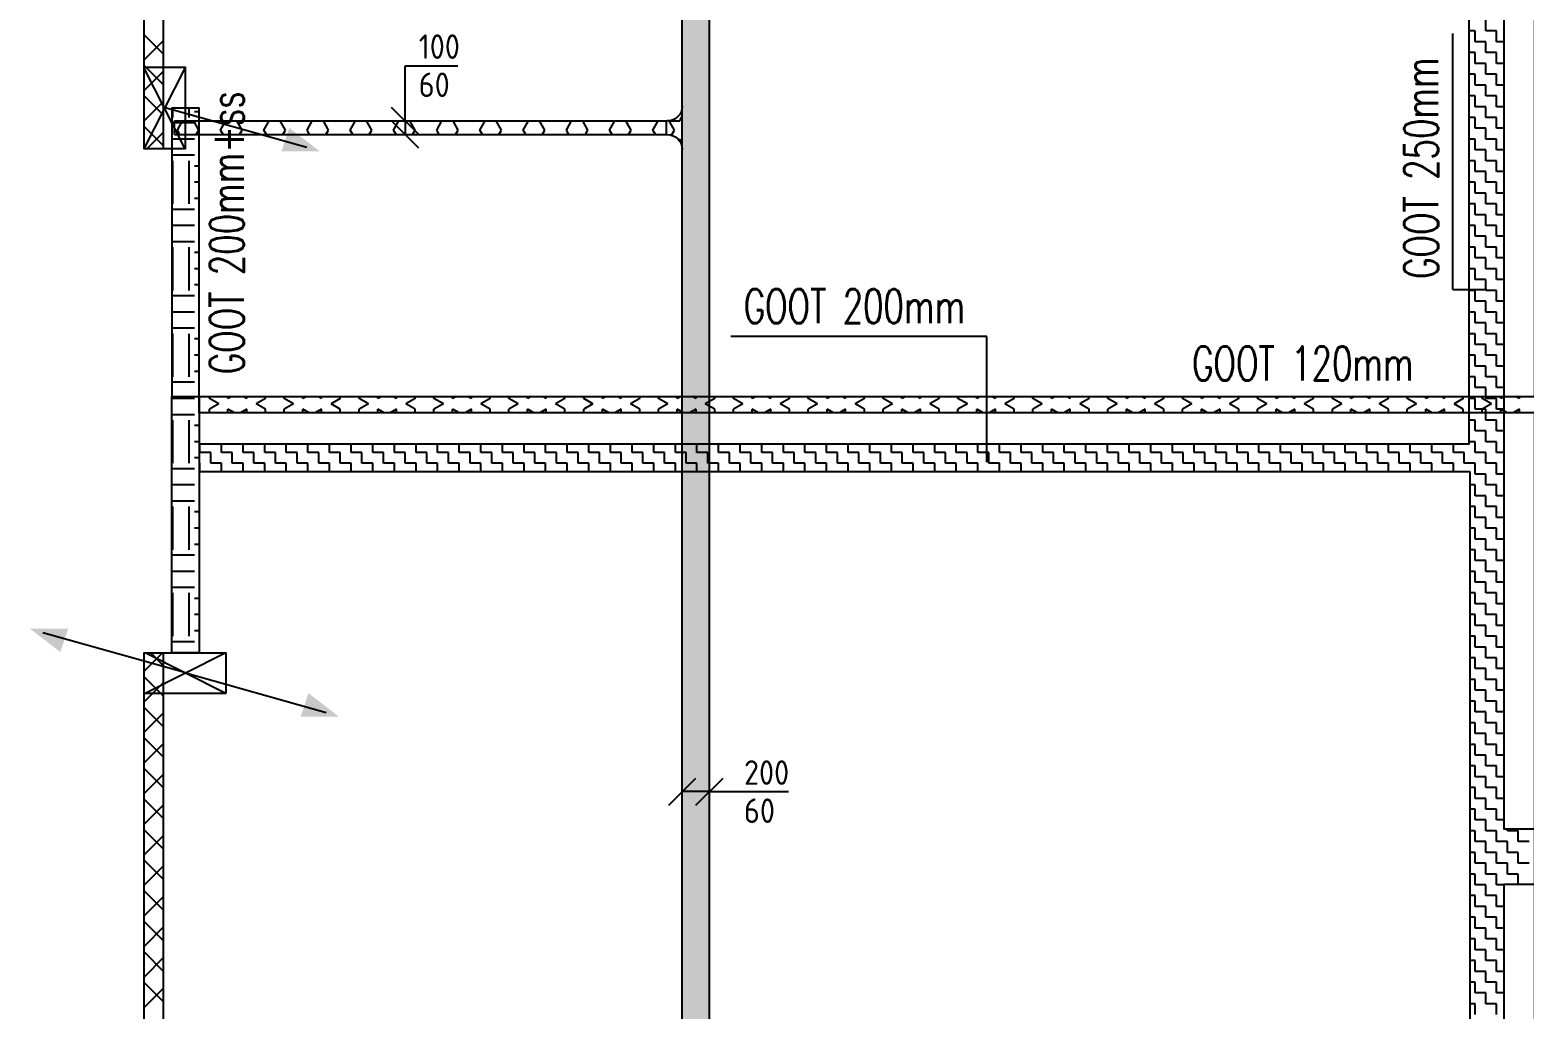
# Model space of a CAD drawing. Header units: millimetres. Extents: x -3262 to 113774, y 0 to 217478.
# Drawn here: x 47249 to 58225, y 193261 to 200452 of the extents above; entities that cross this region are included whole.
import ezdxf

# ---------------------------------------------------------------- set-up
doc = ezdxf.new("R2010")
doc.units = ezdxf.units.MM
doc.header["$LTSCALE"] = 100
for name, color, linetype in [('BL$4----_STEMPEL', 7, 'Continuous'), ('ByLayer', 2, 'Continuous'), ('EL6131--_ENERGIEBEDR (1996)', 2, 'Continuous'), ('EL6131--_GEBOUWINST (1996)', 2, 'Continuous'), ('EL6131--_KG_D', 3, 'Continuous'), ('EM6131--_KG', 1, 'Continuous')]:
    doc.layers.add(name, color=color, linetype=linetype)
doc.styles.add('buro-018', font='BUROFONT.shx', dxfattribs={"height": 180})
doc.styles.add('CofelyArial', font='arial.ttf')
doc.styles.add('ROMANS', font='ROMANS', dxfattribs={"width": 0.7})
doc.styles.add('STABICAD-018', font='ISOCP.SHX', dxfattribs={"height": 1.8})

# ---------------------------------------------------------------- blocks, each defined once
blk = doc.blocks.new('*X78')
at = {"color": 0}
for p, q in [((37992, 30033), (37868, 30157)), ((37891, 30033), (38031, 30173)), ((38217, 30033), (38077, 30173)), ((38116, 30033), (38256, 30173)), ((38441, 30033), (38301, 30173)), ((38340, 30033), (38480, 30173)), ((38666, 30033), (38526, 30173)), ((38565, 30033), (38705, 30173))]:
    blk.add_line(p, q, dxfattribs=at)
blk = doc.blocks.new('*X81')
at = {"color": 0}
for p, q in [((31706, 30033), (31566, 30173)), ((31605, 30033), (31745, 30173)), ((31930, 30033), (31790, 30173)), ((31829, 30033), (31969, 30173)), ((32155, 30033), (32015, 30173)), ((32054, 30033), (32194, 30173)), ((32379, 30033), (32239, 30173)), ((32278, 30033), (32418, 30173)), ((32604, 30033), (32464, 30173)), ((32503, 30033), (32643, 30173)), ((32828, 30033), (32688, 30173)), ((32727, 30033), (32867, 30173)), ((33053, 30033), (32913, 30173)), ((32952, 30033), (33092, 30173)), ((33277, 30033), (33137, 30173)), ((33176, 30033), (33316, 30173)), ((33502, 30033), (33362, 30173)), ((33401, 30033), (33541, 30173)), ((33727, 30033), (33587, 30173)), ((33625, 30033), (33765, 30173)), ((33951, 30033), (33811, 30173)), ((33850, 30033), (33990, 30173)), ((34168, 30040), (34036, 30173)), ((34074, 30033), (34168, 30127))]:
    blk.add_line(p, q, dxfattribs=at)
blk = doc.blocks.new('NV-1')
at = {"layer": 'ByLayer'}
for p, q in [((0, 4), (7.91, 0)), ((0, 0), (7.91, 4))]:
    blk.add_line(p, q, dxfattribs=at)
blk.add_lwpolyline([(0, 0), (8, 0), (8, 4), (0, 4)], close=True, dxfattribs=at)
blk = doc.blocks.new('PIJL-UIT')
at = {"layer": 'ByLayer', "color": 2}
blk.add_line((0, 0), (2.92, 10.41), dxfattribs=at)
blk.add_solid([(3.23, 11.35), (1.51, 9.11), (3.24, 8.54)], dxfattribs=at)
blk = doc.blocks.new('*X85')
at = {"color": 0}
for p, q in [((34250, 29805), (34250, 29970)), ((34647, 29805), (34647, 29970)), ((34766, 29805), (34766, 29970)), ((34885, 29805), (34885, 29970)), ((34290, 29964), (34608, 29964)), ((34925, 29964), (35130, 29964)), ((34290, 29845), (34608, 29845)), ((34330, 29770), (34330, 29805)), ((34449, 29770), (34449, 29805)), ((34568, 29770), (34568, 29805)), ((34925, 29845), (35130, 29845)), ((34965, 29770), (34965, 29805)), ((35084, 29770), (35084, 29805))]:
    blk.add_line(p, q, dxfattribs=at)
blk = doc.blocks.new('*X93')
at = {"color": 0}
for p, q in [((35282, 29805), (35282, 29970)), ((35401, 29805), (35401, 29970)), ((35520, 29805), (35520, 29970)), ((35917, 29805), (35917, 29970)), ((36036, 29805), (36036, 29970)), ((36155, 29805), (36155, 29970)), ((36552, 29805), (36552, 29970)), ((36671, 29805), (36671, 29970)), ((36790, 29805), (36790, 29970)), ((37187, 29805), (37187, 29970)), ((37306, 29805), (37306, 29970)), ((37425, 29805), (37425, 29970)), ((37822, 29805), (37822, 29970)), ((37941, 29805), (37941, 29970)), ((38060, 29805), (38060, 29970)), ((35130, 29964), (35242, 29964)), ((35560, 29964), (35878, 29964)), ((36195, 29964), (36512, 29964)), ((36830, 29964), (37148, 29964)), ((37465, 29964), (37782, 29964)), ((38100, 29964), (38168, 29964)), ((35130, 29845), (35242, 29845)), ((35203, 29770), (35203, 29805)), ((35560, 29845), (35878, 29845)), ((35600, 29770), (35600, 29805)), ((35719, 29770), (35719, 29805)), ((35838, 29770), (35838, 29805)), ((36195, 29845), (36512, 29845)), ((36235, 29770), (36235, 29805)), ((36354, 29770), (36354, 29805)), ((36473, 29770), (36473, 29805)), ((36830, 29845), (37148, 29845)), ((36870, 29770), (36870, 29805)), ((36989, 29770), (36989, 29805)), ((37108, 29770), (37108, 29805)), ((37465, 29845), (37782, 29845)), ((37505, 29770), (37505, 29805)), ((37624, 29770), (37624, 29805)), ((37743, 29770), (37743, 29805)), ((38100, 29845), (38168, 29845)), ((38140, 29770), (38140, 29805))]:
    blk.add_line(p, q, dxfattribs=at)
blk = doc.blocks.new('*X103')
at = {"color": 0}
for p, q in [((35500, 29766), (35560, 29766)), ((35560, 29766), (35560, 29770)), ((35639, 29766), (35700, 29766)), ((35639, 29686), (35639, 29766)), ((35560, 29686), (35639, 29686)), ((35560, 29607), (35560, 29686)), ((35500, 29607), (35560, 29607)), ((35560, 29528), (35639, 29528)), ((35560, 29448), (35560, 29528)), ((35639, 29607), (35700, 29607)), ((35639, 29528), (35639, 29607)), ((35500, 29448), (35560, 29448)), ((35639, 29448), (35700, 29448)), ((35639, 29369), (35639, 29448)), ((35560, 29369), (35639, 29369)), ((35560, 29289), (35560, 29369)), ((35500, 29289), (35560, 29289)), ((35560, 29210), (35639, 29210)), ((35560, 29131), (35560, 29210)), ((35639, 29289), (35700, 29289)), ((35639, 29210), (35639, 29289)), ((35500, 29131), (35560, 29131)), ((35639, 29131), (35700, 29131)), ((35639, 29051), (35639, 29131)), ((35560, 29051), (35639, 29051)), ((35560, 28972), (35560, 29051)), ((35500, 28972), (35560, 28972)), ((35560, 28892), (35639, 28892)), ((35560, 28813), (35560, 28892)), ((35639, 28972), (35700, 28972)), ((35639, 28892), (35639, 28972)), ((35500, 28813), (35560, 28813)), ((35639, 28813), (35700, 28813)), ((35639, 28734), (35639, 28813)), ((35500, 28654), (35560, 28654)), ((35560, 28734), (35639, 28734)), ((35560, 28654), (35560, 28734)), ((35639, 28654), (35700, 28654)), ((35639, 28575), (35639, 28654)), ((35560, 28575), (35639, 28575)), ((35560, 28496), (35560, 28575)), ((35500, 28496), (35560, 28496)), ((35639, 28496), (35700, 28496)), ((35639, 28416), (35639, 28496)), ((35500, 28337), (35560, 28337)), ((35560, 28416), (35639, 28416)), ((35560, 28337), (35560, 28416)), ((35639, 28337), (35700, 28337)), ((35639, 28258), (35639, 28337)), ((35560, 28258), (35639, 28258)), ((35560, 28178), (35560, 28258)), ((35500, 28178), (35560, 28178)), ((35560, 28099), (35639, 28099)), ((35560, 28019), (35560, 28099)), ((35639, 28178), (35700, 28178)), ((35639, 28099), (35639, 28178)), ((35500, 28019), (35560, 28019)), ((35639, 28019), (35700, 28019)), ((35639, 27940), (35639, 28019)), ((35560, 27940), (35639, 27940)), ((35560, 27861), (35560, 27940)), ((35500, 27861), (35560, 27861)), ((35560, 27781), (35639, 27781)), ((35560, 27702), (35560, 27781)), ((35639, 27861), (35700, 27861)), ((35639, 27781), (35639, 27861)), ((35500, 27702), (35560, 27702)), ((35639, 27702), (35700, 27702)), ((35639, 27622), (35639, 27702)), ((35560, 27622), (35639, 27622)), ((35560, 27543), (35560, 27622)), ((35500, 27543), (35560, 27543)), ((35560, 27464), (35639, 27464)), ((35560, 27384), (35560, 27464)), ((35639, 27543), (35700, 27543)), ((35639, 27464), (35639, 27543)), ((35500, 27384), (35560, 27384)), ((35639, 27384), (35700, 27384)), ((35639, 27305), (35639, 27384)), ((35500, 27226), (35560, 27226)), ((35560, 27305), (35639, 27305)), ((35560, 27226), (35560, 27305)), ((35639, 27226), (35700, 27226)), ((35639, 27146), (35639, 27226)), ((35560, 27146), (35639, 27146)), ((35560, 27067), (35560, 27146)), ((35500, 27067), (35560, 27067)), ((35639, 27067), (35700, 27067)), ((35639, 26988), (35639, 27067)), ((35500, 26908), (35560, 26908)), ((35560, 26988), (35639, 26988)), ((35560, 26908), (35560, 26988)), ((35639, 26908), (35700, 26908)), ((35639, 26829), (35639, 26908)), ((35560, 26829), (35639, 26829)), ((35560, 26749), (35560, 26829)), ((35500, 26749), (35560, 26749)), ((35639, 26749), (35700, 26749)), ((35639, 26670), (35639, 26749)), ((35500, 26591), (35560, 26591)), ((35560, 26670), (35639, 26670)), ((35560, 26591), (35560, 26670)), ((35639, 26591), (35700, 26591)), ((35639, 26511), (35639, 26591)), ((35560, 26511), (35639, 26511)), ((35560, 26432), (35560, 26511)), ((35500, 26432), (35560, 26432)), ((35560, 26352), (35639, 26352)), ((35560, 26273), (35560, 26352)), ((35639, 26432), (35700, 26432)), ((35639, 26352), (35639, 26432)), ((35500, 26273), (35560, 26273)), ((35639, 26273), (35700, 26273)), ((35639, 26194), (35639, 26273)), ((35560, 26194), (35639, 26194)), ((35560, 26114), (35560, 26194)), ((35500, 26114), (35560, 26114)), ((35560, 26035), (35639, 26035)), ((35560, 25956), (35560, 26035)), ((35639, 26114), (35700, 26114)), ((35639, 26035), (35639, 26114)), ((35500, 25956), (35560, 25956)), ((35639, 25956), (35700, 25956)), ((35639, 25876), (35639, 25956)), ((35500, 25797), (35560, 25797)), ((35560, 25876), (35639, 25876)), ((35560, 25797), (35560, 25876)), ((35639, 25797), (35700, 25797)), ((35639, 25718), (35639, 25797)), ((35560, 25718), (35639, 25718)), ((35560, 25638), (35560, 25718)), ((35500, 25638), (35560, 25638)), ((35639, 25638), (35700, 25638)), ((35639, 25559), (35639, 25638)), ((35500, 25479), (35560, 25479)), ((35560, 25559), (35639, 25559)), ((35560, 25479), (35560, 25559)), ((35639, 25479), (35700, 25479)), ((35639, 25400), (35639, 25479)), ((35560, 25400), (35639, 25400)), ((35560, 25321), (35560, 25400)), ((35500, 25321), (35560, 25321)), ((35639, 25321), (35700, 25321)), ((35639, 25241), (35639, 25321)), ((35500, 25162), (35560, 25162)), ((35560, 25241), (35639, 25241)), ((35560, 25162), (35560, 25241)), ((35639, 25162), (35700, 25162)), ((35639, 25082), (35639, 25162)), ((35560, 25082), (35639, 25082)), ((35560, 25003), (35560, 25082)), ((35500, 25003), (35560, 25003)), ((35560, 24924), (35639, 24924)), ((35560, 24844), (35560, 24924)), ((35639, 25003), (35700, 25003)), ((35639, 24924), (35639, 25003)), ((35500, 24844), (35560, 24844)), ((35639, 24844), (35700, 24844)), ((35639, 24765), (35639, 24844)), ((35560, 24765), (35639, 24765)), ((35560, 24686), (35560, 24765)), ((35500, 24686), (35560, 24686)), ((35560, 24606), (35639, 24606)), ((35560, 24527), (35560, 24606)), ((35639, 24686), (35700, 24686)), ((35639, 24606), (35639, 24686)), ((35500, 24527), (35560, 24527)), ((35639, 24527), (35700, 24527)), ((35639, 24448), (35639, 24527)), ((35500, 24368), (35560, 24368)), ((35560, 24448), (35639, 24448)), ((35560, 24368), (35560, 24448)), ((35639, 24368), (35700, 24368)), ((35639, 24289), (35639, 24368)), ((35560, 24289), (35639, 24289)), ((35560, 24209), (35560, 24289)), ((35500, 24209), (35560, 24209)), ((35639, 24209), (35700, 24209)), ((35639, 24130), (35639, 24209)), ((35500, 24051), (35560, 24051)), ((35560, 24130), (35639, 24130)), ((35560, 24051), (35560, 24130)), ((35639, 24051), (35700, 24051)), ((35639, 23971), (35639, 24051)), ((35560, 23971), (35639, 23971)), ((35560, 23892), (35560, 23971)), ((35500, 23892), (35560, 23892)), ((35639, 23892), (35700, 23892)), ((35639, 23812), (35639, 23892)), ((35500, 23733), (35560, 23733)), ((35560, 23812), (35639, 23812)), ((35560, 23733), (35560, 23812)), ((35639, 23733), (35700, 23733)), ((35639, 23654), (35639, 23733)), ((35560, 23654), (35639, 23654)), ((35560, 23574), (35560, 23654)), ((35500, 23574), (35560, 23574)), ((35560, 23495), (35639, 23495)), ((35560, 23416), (35560, 23495)), ((35639, 23574), (35700, 23574)), ((35639, 23495), (35639, 23574)), ((35500, 23416), (35560, 23416)), ((35639, 23416), (35700, 23416)), ((35639, 23336), (35639, 23416)), ((35560, 23336), (35639, 23336)), ((35560, 23257), (35560, 23336)), ((35500, 23257), (35560, 23257)), ((35560, 23178), (35639, 23178)), ((35560, 23098), (35560, 23178)), ((35639, 23257), (35700, 23257)), ((35639, 23178), (35639, 23257)), ((35500, 23098), (35560, 23098)), ((35639, 23098), (35700, 23098)), ((35639, 23019), (35639, 23098)), ((35560, 23019), (35639, 23019)), ((35560, 22939), (35560, 23019)), ((35500, 22939), (35560, 22939)), ((35560, 22860), (35639, 22860)), ((35560, 22781), (35560, 22860)), ((35639, 22939), (35700, 22939)), ((35639, 22860), (35639, 22939)), ((35500, 22781), (35560, 22781)), ((35639, 22781), (35700, 22781)), ((35639, 22701), (35639, 22781)), ((35500, 22622), (35560, 22622)), ((35560, 22701), (35639, 22701)), ((35560, 22622), (35560, 22701)), ((35639, 22622), (35700, 22622)), ((35639, 22542), (35639, 22622)), ((35560, 22542), (35639, 22542)), ((35560, 22463), (35560, 22542)), ((35500, 22463), (35560, 22463)), ((35639, 22463), (35700, 22463)), ((35639, 22384), (35639, 22463)), ((35500, 22304), (35560, 22304)), ((35560, 22384), (35639, 22384)), ((35560, 22304), (35560, 22384)), ((35639, 22304), (35700, 22304)), ((35639, 22225), (35639, 22304)), ((35560, 22225), (35639, 22225)), ((35560, 22146), (35560, 22225)), ((35500, 22146), (35560, 22146)), ((35560, 22066), (35639, 22066)), ((35560, 21987), (35560, 22066)), ((35639, 22146), (35700, 22146)), ((35639, 22066), (35639, 22146)), ((35500, 21987), (35560, 21987)), ((35639, 21987), (35700, 21987)), ((35639, 21908), (35639, 21987)), ((35560, 21908), (35639, 21908)), ((35560, 21828), (35560, 21908)), ((35500, 21828), (35560, 21828)), ((35560, 21749), (35639, 21749)), ((35560, 21669), (35560, 21749)), ((35639, 21828), (35700, 21828)), ((35639, 21749), (35639, 21828)), ((35500, 21669), (35560, 21669)), ((35639, 21669), (35700, 21669)), ((35639, 21590), (35639, 21669)), ((35560, 21590), (35639, 21590)), ((35560, 21511), (35560, 21590)), ((35500, 21511), (35560, 21511)), ((35560, 21431), (35639, 21431)), ((35560, 21352), (35560, 21431)), ((35639, 21511), (35700, 21511)), ((35639, 21431), (35639, 21511)), ((35500, 21352), (35560, 21352)), ((35639, 21352), (35700, 21352)), ((35639, 21272), (35639, 21352)), ((35500, 21193), (35560, 21193)), ((35560, 21272), (35639, 21272)), ((35560, 21193), (35560, 21272)), ((35639, 21193), (35700, 21193)), ((35639, 21114), (35639, 21193)), ((35560, 21114), (35639, 21114)), ((35560, 21034), (35560, 21114)), ((35500, 21034), (35560, 21034)), ((35639, 21034), (35700, 21034)), ((35639, 20955), (35639, 21034)), ((35500, 20876), (35560, 20876)), ((35560, 20955), (35639, 20955)), ((35560, 20876), (35560, 20955)), ((35639, 20876), (35700, 20876)), ((35639, 20796), (35639, 20876)), ((35560, 20796), (35639, 20796)), ((35560, 20717), (35560, 20796)), ((35500, 20717), (35560, 20717)), ((35560, 20638), (35639, 20638)), ((35560, 20558), (35560, 20638)), ((35639, 20717), (35700, 20717)), ((35639, 20638), (35639, 20717)), ((35500, 20558), (35560, 20558)), ((35639, 20558), (35700, 20558)), ((35639, 20479), (35639, 20558)), ((31591, 20399), (31591, 20436)), ((31750, 20399), (31750, 20436)), ((31909, 20399), (31909, 20436)), ((32068, 20399), (32068, 20436)), ((32226, 20399), (32226, 20436)), ((32385, 20399), (32385, 20436)), ((32544, 20399), (32544, 20436)), ((32702, 20399), (32702, 20436)), ((32861, 20399), (32861, 20436)), ((33020, 20399), (33020, 20436)), ((33179, 20399), (33179, 20436)), ((33338, 20399), (33338, 20436)), ((33496, 20399), (33496, 20436)), ((33655, 20399), (33655, 20436)), ((33814, 20399), (33814, 20436)), ((33972, 20399), (33972, 20436)), ((34131, 20399), (34131, 20436)), ((34290, 20399), (34290, 20436)), ((34449, 20399), (34449, 20436)), ((34608, 20399), (34608, 20436)), ((34766, 20399), (34766, 20436)), ((34925, 20399), (34925, 20436)), ((35084, 20399), (35084, 20436)), ((35242, 20399), (35242, 20436)), ((35401, 20399), (35401, 20436)), ((35560, 20479), (35639, 20479)), ((35560, 20399), (35560, 20479)), ((35719, 20399), (35719, 20444)), ((35878, 20399), (35878, 20444)), ((36036, 20399), (36036, 20444)), ((36195, 20399), (36195, 20444)), ((36354, 20399), (36354, 20444)), ((36512, 20399), (36512, 20444)), ((36671, 20399), (36671, 20444)), ((36830, 20399), (36830, 20444)), ((36989, 20399), (36989, 20444)), ((37148, 20399), (37148, 20444)), ((37306, 20399), (37306, 20444)), ((37465, 20399), (37465, 20444)), ((37624, 20399), (37624, 20444)), ((37782, 20399), (37782, 20444)), ((37941, 20399), (37941, 20444)), ((38100, 20399), (38100, 20444)), ((38259, 20399), (38259, 20444)), ((38418, 20399), (38418, 20444)), ((38576, 20399), (38576, 20444)), ((38735, 20399), (38735, 20444)), ((31512, 20399), (31591, 20399)), ((31591, 20320), (31671, 20320)), ((31591, 20241), (31591, 20320)), ((31671, 20399), (31750, 20399)), ((31671, 20320), (31671, 20399)), ((31750, 20320), (31829, 20320)), ((31750, 20241), (31750, 20320)), ((31829, 20399), (31909, 20399)), ((31829, 20320), (31829, 20399)), ((31909, 20320), (31988, 20320)), ((31909, 20241), (31909, 20320)), ((31988, 20399), (32068, 20399)), ((31988, 20320), (31988, 20399)), ((32068, 20320), (32147, 20320)), ((32068, 20241), (32068, 20320)), ((32147, 20399), (32226, 20399)), ((32147, 20320), (32147, 20399)), ((32226, 20320), (32306, 20320)), ((32226, 20241), (32226, 20320)), ((32306, 20399), (32385, 20399)), ((32306, 20320), (32306, 20399)), ((32385, 20320), (32464, 20320)), ((32385, 20241), (32385, 20320)), ((32464, 20399), (32544, 20399)), ((32464, 20320), (32464, 20399)), ((32544, 20320), (32623, 20320)), ((32544, 20241), (32544, 20320)), ((32623, 20399), (32702, 20399)), ((32623, 20320), (32623, 20399)), ((32702, 20320), (32782, 20320)), ((32702, 20241), (32702, 20320)), ((32782, 20399), (32861, 20399)), ((32782, 20320), (32782, 20399)), ((32861, 20320), (32941, 20320)), ((32861, 20241), (32861, 20320)), ((32941, 20399), (33020, 20399)), ((32941, 20320), (32941, 20399)), ((33020, 20320), (33099, 20320)), ((33020, 20241), (33020, 20320)), ((33099, 20399), (33179, 20399)), ((33099, 20320), (33099, 20399)), ((33179, 20320), (33258, 20320)), ((33179, 20241), (33179, 20320)), ((33258, 20399), (33338, 20399)), ((33258, 20320), (33258, 20399)), ((33338, 20320), (33417, 20320)), ((33338, 20241), (33338, 20320)), ((33417, 20399), (33496, 20399)), ((33417, 20320), (33417, 20399)), ((33496, 20320), (33576, 20320)), ((33496, 20241), (33496, 20320)), ((33576, 20399), (33655, 20399)), ((33576, 20320), (33576, 20399)), ((33655, 20320), (33734, 20320)), ((33655, 20241), (33655, 20320)), ((33734, 20399), (33814, 20399)), ((33734, 20320), (33734, 20399)), ((33814, 20320), (33893, 20320)), ((33814, 20241), (33814, 20320)), ((33893, 20399), (33972, 20399)), ((33893, 20320), (33893, 20399)), ((33972, 20320), (34052, 20320)), ((33972, 20241), (33972, 20320)), ((34052, 20399), (34131, 20399)), ((34052, 20320), (34052, 20399)), ((34131, 20320), (34211, 20320)), ((34131, 20241), (34131, 20320)), ((34211, 20399), (34290, 20399)), ((34211, 20320), (34211, 20399)), ((34290, 20320), (34369, 20320)), ((34290, 20241), (34290, 20320)), ((34369, 20399), (34449, 20399)), ((34369, 20320), (34369, 20399)), ((34449, 20320), (34528, 20320)), ((34449, 20241), (34449, 20320)), ((34528, 20399), (34608, 20399)), ((34528, 20320), (34528, 20399)), ((34608, 20320), (34687, 20320)), ((34608, 20241), (34608, 20320)), ((34687, 20399), (34766, 20399)), ((34687, 20320), (34687, 20399)), ((34766, 20320), (34846, 20320)), ((34766, 20241), (34766, 20320)), ((34846, 20399), (34925, 20399)), ((34846, 20320), (34846, 20399)), ((34925, 20320), (35004, 20320)), ((34925, 20241), (34925, 20320)), ((35004, 20399), (35084, 20399)), ((35004, 20320), (35004, 20399)), ((35084, 20320), (35163, 20320)), ((35084, 20241), (35084, 20320)), ((35163, 20399), (35242, 20399)), ((35163, 20320), (35163, 20399)), ((35242, 20320), (35322, 20320)), ((35242, 20241), (35242, 20320)), ((35322, 20399), (35401, 20399)), ((35322, 20320), (35322, 20399)), ((35401, 20320), (35481, 20320)), ((35401, 20241), (35401, 20320)), ((35481, 20399), (35560, 20399)), ((35481, 20320), (35481, 20399)), ((35560, 20320), (35639, 20320)), ((35560, 20241), (35560, 20320)), ((35639, 20399), (35719, 20399)), ((35639, 20320), (35639, 20399)), ((35719, 20320), (35798, 20320)), ((35719, 20241), (35719, 20320)), ((35798, 20399), (35878, 20399)), ((35798, 20320), (35798, 20399)), ((35878, 20320), (35957, 20320)), ((35878, 20241), (35878, 20320)), ((35957, 20399), (36036, 20399)), ((35957, 20320), (35957, 20399)), ((36036, 20320), (36116, 20320)), ((36036, 20241), (36036, 20320)), ((36116, 20399), (36195, 20399)), ((36116, 20320), (36116, 20399)), ((36195, 20320), (36274, 20320)), ((36195, 20241), (36195, 20320)), ((36274, 20399), (36354, 20399)), ((36274, 20320), (36274, 20399)), ((36354, 20320), (36433, 20320)), ((36354, 20241), (36354, 20320)), ((36433, 20399), (36512, 20399)), ((36433, 20320), (36433, 20399)), ((36512, 20320), (36592, 20320)), ((36512, 20241), (36512, 20320)), ((36592, 20399), (36671, 20399)), ((36592, 20320), (36592, 20399)), ((36671, 20320), (36751, 20320)), ((36671, 20241), (36671, 20320)), ((36751, 20399), (36830, 20399)), ((36751, 20320), (36751, 20399)), ((36830, 20320), (36909, 20320)), ((36830, 20241), (36830, 20320)), ((36909, 20399), (36989, 20399)), ((36909, 20320), (36909, 20399)), ((36989, 20320), (37068, 20320)), ((36989, 20241), (36989, 20320)), ((37068, 20399), (37148, 20399)), ((37068, 20320), (37068, 20399)), ((37148, 20320), (37227, 20320)), ((37148, 20241), (37148, 20320)), ((37227, 20399), (37306, 20399)), ((37227, 20320), (37227, 20399)), ((37306, 20320), (37386, 20320)), ((37306, 20241), (37306, 20320)), ((37386, 20399), (37465, 20399)), ((37386, 20320), (37386, 20399)), ((37465, 20320), (37544, 20320)), ((37465, 20241), (37465, 20320)), ((37544, 20399), (37624, 20399)), ((37544, 20320), (37544, 20399)), ((37624, 20320), (37703, 20320)), ((37624, 20241), (37624, 20320)), ((37703, 20399), (37782, 20399)), ((37703, 20320), (37703, 20399)), ((37782, 20320), (37862, 20320)), ((37782, 20241), (37782, 20320)), ((37862, 20399), (37941, 20399)), ((37862, 20320), (37862, 20399)), ((37941, 20320), (38021, 20320)), ((37941, 20241), (37941, 20320)), ((38021, 20399), (38100, 20399)), ((38021, 20320), (38021, 20399)), ((38100, 20320), (38179, 20320)), ((38100, 20241), (38100, 20320)), ((38179, 20399), (38259, 20399)), ((38179, 20320), (38179, 20399)), ((38259, 20320), (38338, 20320)), ((38259, 20241), (38259, 20320)), ((38338, 20399), (38418, 20399)), ((38338, 20320), (38338, 20399)), ((38418, 20320), (38497, 20320)), ((38418, 20241), (38418, 20320)), ((38497, 20399), (38576, 20399)), ((38497, 20320), (38497, 20399)), ((38576, 20320), (38656, 20320)), ((38576, 20241), (38576, 20320)), ((38656, 20399), (38735, 20399)), ((38656, 20320), (38656, 20399)), ((38735, 20320), (38814, 20320)), ((38735, 20241), (38735, 20320)), ((31512, 20241), (31591, 20241)), ((31671, 20241), (31750, 20241)), ((31671, 20186), (31671, 20241)), ((31829, 20241), (31909, 20241)), ((31829, 20186), (31829, 20241)), ((31988, 20241), (32068, 20241)), ((31988, 20186), (31988, 20241)), ((32147, 20241), (32226, 20241)), ((32147, 20186), (32147, 20241)), ((32306, 20241), (32385, 20241)), ((32306, 20186), (32306, 20241)), ((32464, 20241), (32544, 20241)), ((32464, 20186), (32464, 20241)), ((32623, 20241), (32702, 20241)), ((32623, 20161), (32623, 20241)), ((32782, 20241), (32861, 20241)), ((32782, 20161), (32782, 20241)), ((32941, 20241), (33020, 20241)), ((32941, 20186), (32941, 20241)), ((33099, 20241), (33179, 20241)), ((33099, 20186), (33099, 20241)), ((33258, 20241), (33338, 20241)), ((33258, 20186), (33258, 20241)), ((33417, 20241), (33496, 20241)), ((33417, 20186), (33417, 20241)), ((33576, 20241), (33655, 20241)), ((33576, 20186), (33576, 20241)), ((33734, 20241), (33814, 20241)), ((33734, 20186), (33734, 20241)), ((33893, 20241), (33972, 20241)), ((33893, 20186), (33893, 20241)), ((34052, 20241), (34131, 20241)), ((34052, 20186), (34052, 20241)), ((34211, 20241), (34290, 20241)), ((34211, 20186), (34211, 20241)), ((34369, 20241), (34449, 20241)), ((34369, 20186), (34369, 20241)), ((34528, 20241), (34608, 20241)), ((34528, 20186), (34528, 20241)), ((34687, 20241), (34766, 20241)), ((34687, 20186), (34687, 20241)), ((34846, 20241), (34925, 20241)), ((34846, 20186), (34846, 20241)), ((35004, 20241), (35084, 20241)), ((35004, 20186), (35004, 20241)), ((35163, 20241), (35242, 20241)), ((35163, 20186), (35163, 20241)), ((35322, 20241), (35401, 20241)), ((35322, 20186), (35322, 20241)), ((35481, 20241), (35560, 20241)), ((35481, 20186), (35481, 20241)), ((35639, 20241), (35719, 20241)), ((35639, 20186), (35639, 20241)), ((35798, 20241), (35878, 20241)), ((35798, 20186), (35798, 20241)), ((35957, 20241), (36036, 20241)), ((35957, 20186), (35957, 20241)), ((36116, 20241), (36195, 20241)), ((36116, 20186), (36116, 20241)), ((36274, 20241), (36354, 20241)), ((36274, 20186), (36274, 20241)), ((36433, 20241), (36512, 20241)), ((36433, 20186), (36433, 20241)), ((36592, 20241), (36671, 20241)), ((36592, 20186), (36592, 20241)), ((36751, 20241), (36830, 20241)), ((36751, 20186), (36751, 20241)), ((36909, 20241), (36989, 20241)), ((36909, 20186), (36909, 20241)), ((37068, 20241), (37148, 20241)), ((37068, 20186), (37068, 20241)), ((37227, 20241), (37306, 20241)), ((37227, 20186), (37227, 20241)), ((37386, 20241), (37465, 20241)), ((37386, 20186), (37386, 20241)), ((37544, 20241), (37624, 20241)), ((37544, 20186), (37544, 20241)), ((37703, 20241), (37782, 20241)), ((37703, 20186), (37703, 20241)), ((37862, 20241), (37941, 20241)), ((37862, 20186), (37862, 20241)), ((38021, 20241), (38100, 20241)), ((38021, 20186), (38021, 20241)), ((38179, 20241), (38259, 20241)), ((38179, 20186), (38179, 20241)), ((38338, 20241), (38418, 20241)), ((38338, 20186), (38338, 20241)), ((38497, 20241), (38576, 20241)), ((38497, 20186), (38497, 20241)), ((38656, 20241), (38735, 20241)), ((38656, 20186), (38656, 20241)), ((32544, 20161), (32623, 20161)), ((32544, 20082), (32544, 20161)), ((32702, 20161), (32782, 20161)), ((32702, 20082), (32702, 20161)), ((32861, 20161), (32873, 20161)), ((32861, 20082), (32861, 20161)), ((32468, 20082), (32544, 20082)), ((32623, 20082), (32702, 20082)), ((32623, 20002), (32623, 20082)), ((32782, 20082), (32861, 20082)), ((32782, 20002), (32782, 20082))]:
    blk.add_line(p, q, dxfattribs=at)
blk = doc.blocks.new('*X104')
at = {"color": 0}
for p, q in [((35930, 29696), (35957, 29696)), ((35997, 29627), (35957, 29696)), ((35997, 29627), (36036, 29696)), ((36036, 29696), (36050, 29696)), ((35930, 29559), (35957, 29559)), ((35930, 29512), (35957, 29559)), ((36036, 29559), (36050, 29559)), ((36050, 29535), (36036, 29559)), ((35957, 29421), (35930, 29468)), ((35930, 29421), (35957, 29421)), ((36036, 29421), (36050, 29445)), ((36036, 29421), (36050, 29421)), ((35957, 29284), (35997, 29352)), ((36036, 29284), (35997, 29352)), ((35930, 29284), (35957, 29284)), ((36036, 29284), (36050, 29284)), ((35930, 29146), (35957, 29146)), ((35997, 29077), (35957, 29146)), ((35997, 29077), (36036, 29146)), ((36036, 29146), (36050, 29146)), ((35930, 29009), (35957, 29009)), ((35930, 28962), (35957, 29009)), ((36036, 29009), (36050, 29009)), ((36050, 28985), (36036, 29009)), ((35957, 28871), (35930, 28918)), ((35930, 28871), (35957, 28871)), ((36036, 28871), (36050, 28895)), ((36036, 28871), (36050, 28871)), ((35957, 28734), (35997, 28802)), ((36036, 28734), (35997, 28802)), ((35930, 28734), (35957, 28734)), ((36036, 28734), (36050, 28734)), ((35930, 28596), (35957, 28596)), ((35997, 28527), (35957, 28596)), ((35997, 28527), (36036, 28596)), ((36036, 28596), (36050, 28596)), ((35930, 28459), (35957, 28459)), ((35930, 28412), (35957, 28459)), ((36036, 28459), (36050, 28459)), ((36050, 28435), (36036, 28459)), ((35957, 28321), (35930, 28368)), ((35930, 28321), (35957, 28321)), ((36036, 28321), (36050, 28345)), ((36036, 28321), (36050, 28321)), ((35957, 28184), (35997, 28252)), ((36036, 28184), (35997, 28252)), ((35930, 28184), (35957, 28184)), ((36036, 28184), (36050, 28184)), ((35930, 28046), (35957, 28046)), ((35997, 27977), (35957, 28046)), ((35997, 27977), (36036, 28046)), ((36036, 28046), (36050, 28046)), ((35930, 27909), (35957, 27909)), ((35930, 27862), (35957, 27909)), ((36036, 27909), (36050, 27909)), ((36050, 27885), (36036, 27909)), ((35957, 27771), (35930, 27818)), ((35930, 27771), (35957, 27771)), ((36036, 27771), (36050, 27795)), ((36036, 27771), (36050, 27771)), ((35957, 27634), (35997, 27703)), ((36036, 27634), (35997, 27703)), ((35930, 27634), (35957, 27634)), ((36036, 27634), (36050, 27634)), ((35930, 27496), (35957, 27496)), ((35997, 27428), (35957, 27496)), ((35997, 27428), (36036, 27496)), ((36036, 27496), (36050, 27496)), ((35930, 27359), (35957, 27359)), ((35930, 27312), (35957, 27359)), ((36036, 27359), (36050, 27359)), ((36050, 27335), (36036, 27359)), ((35957, 27221), (35930, 27268)), ((35930, 27221), (35957, 27221)), ((36036, 27221), (36050, 27245)), ((36036, 27221), (36050, 27221)), ((35957, 27084), (35997, 27153)), ((36036, 27084), (35997, 27153)), ((35930, 27084), (35957, 27084)), ((36036, 27084), (36050, 27084)), ((35930, 26946), (35957, 26946)), ((35997, 26878), (35957, 26946)), ((35997, 26878), (36036, 26946)), ((36036, 26946), (36050, 26946)), ((35930, 26809), (35957, 26809)), ((35930, 26762), (35957, 26809)), ((36036, 26809), (36050, 26809)), ((36050, 26785), (36036, 26809)), ((35957, 26671), (35930, 26718)), ((36036, 26671), (36050, 26695)), ((35930, 26671), (35957, 26671)), ((35957, 26534), (35997, 26603)), ((36036, 26534), (35997, 26603)), ((36036, 26671), (36050, 26671)), ((35930, 26534), (35957, 26534)), ((36036, 26534), (36050, 26534)), ((35930, 26396), (35957, 26396)), ((35997, 26328), (35957, 26396)), ((35997, 26328), (36036, 26396)), ((36036, 26396), (36050, 26396)), ((35930, 26259), (35957, 26259)), ((35930, 26212), (35957, 26259)), ((36036, 26259), (36050, 26259)), ((36050, 26235), (36036, 26259)), ((35957, 26121), (35930, 26168)), ((36036, 26121), (36050, 26145)), ((35930, 26121), (35957, 26121)), ((35957, 25984), (35997, 26053)), ((36036, 25984), (35997, 26053)), ((36036, 26121), (36050, 26121)), ((35930, 25984), (35957, 25984)), ((36036, 25984), (36050, 25984)), ((35930, 25847), (35957, 25847)), ((35997, 25778), (35957, 25847)), ((35997, 25778), (36036, 25847)), ((36036, 25847), (36050, 25847)), ((35930, 25709), (35957, 25709)), ((35930, 25662), (35957, 25709)), ((36036, 25709), (36050, 25709)), ((36050, 25685), (36036, 25709)), ((35957, 25572), (35930, 25618)), ((36036, 25572), (36050, 25595)), ((35930, 25572), (35957, 25572)), ((35957, 25434), (35997, 25503)), ((36036, 25434), (35997, 25503)), ((36036, 25572), (36050, 25572)), ((35930, 25434), (35957, 25434)), ((36036, 25434), (36050, 25434)), ((35930, 25297), (35957, 25297)), ((35997, 25228), (35957, 25297)), ((35997, 25228), (36036, 25297)), ((36036, 25297), (36050, 25297)), ((35930, 25159), (35957, 25159)), ((35930, 25112), (35957, 25159)), ((36036, 25159), (36050, 25159)), ((36050, 25135), (36036, 25159)), ((35957, 25022), (35930, 25068)), ((36036, 25022), (36050, 25045)), ((35930, 25022), (35957, 25022)), ((35957, 24884), (35997, 24953)), ((36036, 24884), (35997, 24953)), ((36036, 25022), (36050, 25022)), ((35930, 24884), (35957, 24884)), ((36036, 24884), (36050, 24884)), ((35930, 24747), (35957, 24747)), ((35997, 24678), (35957, 24747)), ((35997, 24678), (36036, 24747)), ((36036, 24747), (36050, 24747)), ((35930, 24609), (35957, 24609)), ((35930, 24563), (35957, 24609)), ((36036, 24609), (36050, 24609)), ((36050, 24585), (36036, 24609)), ((35957, 24472), (35930, 24518)), ((36036, 24472), (36050, 24495)), ((35930, 24472), (35957, 24472)), ((35957, 24334), (35997, 24403)), ((36036, 24334), (35997, 24403)), ((36036, 24472), (36050, 24472)), ((35930, 24334), (35957, 24334)), ((36036, 24334), (36050, 24334)), ((35930, 24197), (35957, 24197)), ((35997, 24128), (35957, 24197)), ((35997, 24128), (36036, 24197)), ((36036, 24197), (36050, 24197)), ((35930, 24059), (35957, 24059)), ((35930, 24013), (35957, 24059)), ((36036, 24059), (36050, 24059)), ((36050, 24036), (36036, 24059)), ((35957, 23922), (35930, 23968)), ((36036, 23922), (36050, 23945)), ((35930, 23922), (35957, 23922)), ((35957, 23784), (35997, 23853)), ((36036, 23784), (35997, 23853)), ((36036, 23922), (36050, 23922)), ((35930, 23784), (35957, 23784)), ((36036, 23784), (36050, 23784)), ((35930, 23647), (35957, 23647)), ((35997, 23578), (35957, 23647)), ((35997, 23578), (36036, 23647)), ((36036, 23647), (36050, 23647)), ((35930, 23509), (35957, 23509)), ((35930, 23463), (35957, 23509)), ((36036, 23509), (36050, 23509)), ((36050, 23486), (36036, 23509)), ((35957, 23372), (35930, 23419)), ((36036, 23372), (36050, 23396)), ((35930, 23372), (35957, 23372)), ((35957, 23234), (35997, 23303)), ((36036, 23234), (35997, 23303)), ((36036, 23372), (36050, 23372)), ((35930, 23234), (35957, 23234)), ((36036, 23234), (36050, 23234)), ((35930, 23097), (35957, 23097)), ((35997, 23028), (35957, 23097)), ((35997, 23028), (36036, 23097)), ((36036, 23097), (36050, 23097)), ((35930, 22959), (35957, 22959)), ((35930, 22913), (35957, 22959)), ((36036, 22959), (36050, 22959)), ((36050, 22936), (36036, 22959)), ((35957, 22822), (35930, 22869)), ((36036, 22822), (36050, 22846)), ((35930, 22822), (35957, 22822)), ((35957, 22684), (35997, 22753)), ((36036, 22684), (35997, 22753)), ((36036, 22822), (36050, 22822)), ((35930, 22684), (35957, 22684)), ((36036, 22684), (36050, 22684)), ((35930, 22547), (35957, 22547)), ((35997, 22478), (35957, 22547)), ((35997, 22478), (36036, 22547)), ((36036, 22547), (36050, 22547)), ((35930, 22409), (35957, 22409)), ((35930, 22363), (35957, 22409)), ((36036, 22409), (36050, 22409)), ((36050, 22386), (36036, 22409)), ((35957, 22272), (35930, 22319)), ((36036, 22272), (36050, 22296)), ((35930, 22272), (35957, 22272)), ((35957, 22135), (35997, 22203)), ((36036, 22135), (35997, 22203)), ((36036, 22272), (36050, 22272)), ((35930, 22135), (35957, 22135)), ((36036, 22135), (36050, 22135)), ((35930, 21997), (35957, 21997)), ((35997, 21928), (35957, 21997)), ((35997, 21928), (36036, 21997)), ((36036, 21997), (36050, 21997)), ((35930, 21860), (35957, 21860)), ((35930, 21813), (35957, 21860)), ((36036, 21860), (36050, 21860)), ((36050, 21836), (36036, 21860)), ((35957, 21722), (35930, 21769)), ((36036, 21722), (36050, 21746)), ((35930, 21722), (35957, 21722)), ((35957, 21585), (35997, 21653)), ((36036, 21585), (35997, 21653)), ((36036, 21722), (36050, 21722)), ((35930, 21585), (35957, 21585)), ((36036, 21585), (36050, 21585)), ((35930, 21447), (35957, 21447)), ((35997, 21378), (35957, 21447)), ((35997, 21378), (36036, 21447)), ((36036, 21447), (36050, 21447)), ((35930, 21310), (35957, 21310)), ((35930, 21263), (35957, 21310)), ((36036, 21310), (36050, 21310)), ((36050, 21286), (36036, 21310)), ((35957, 21172), (35930, 21219)), ((36036, 21172), (36050, 21196)), ((35930, 21172), (35957, 21172)), ((35957, 21035), (35997, 21103)), ((36036, 21035), (35997, 21103)), ((36036, 21172), (36050, 21172)), ((35930, 21035), (35957, 21035)), ((36036, 21035), (36050, 21035)), ((35930, 20897), (35957, 20897)), ((35997, 20828), (35957, 20897)), ((35997, 20828), (36036, 20897)), ((36036, 20897), (36050, 20897)), ((35930, 20760), (35957, 20760)), ((35930, 20713), (35957, 20760)), ((36036, 20760), (36050, 20760)), ((36050, 20736), (36036, 20760)), ((35957, 20622), (35930, 20669)), ((36036, 20622), (36050, 20646)), ((35930, 20622), (35957, 20622)), ((35957, 20485), (35997, 20553)), ((36036, 20485), (35997, 20553)), ((36036, 20622), (36050, 20622)), ((35930, 20485), (35957, 20485)), ((36036, 20485), (36050, 20485)), ((35930, 20347), (35957, 20347)), ((35997, 20279), (35957, 20347)), ((35997, 20279), (36036, 20347)), ((36036, 20347), (36050, 20347)), ((35930, 20210), (35957, 20210)), ((35930, 20163), (35957, 20210)), ((36036, 20210), (36050, 20210)), ((36050, 20186), (36036, 20210)), ((35957, 20072), (35930, 20119)), ((36036, 20072), (36050, 20096)), ((35930, 20072), (35957, 20072)), ((36036, 20072), (36050, 20072))]:
    blk.add_line(p, q, dxfattribs=at)
blk = doc.blocks.new('*U109')
at = {"color": 0, "linetype": 'Continuous'}
for p, q in [((0, 100, -2730), (50160, 100, -2730)), ((0, -100, -2730), (50160, -100, -2730))]:
    blk.add_line(p, q, dxfattribs=at)
at = {"color": 1, "style": 'CofelyArial'}
for tag in ['CODE', 'POSITIONCODE', 'SECTIONCODE']:
    blk.add_attdef(tag, (52141, 167318, 2730), '', height=1.8, dxfattribs=at)
blk = doc.blocks.new('*U111')
at = {"color": 0, "linetype": 'Continuous'}
for p, q in [((-300, -100, -2730), (-100, 100, -2730)), ((0, 0, -2730), (-200, 0, -2730)), ((-100, -100, -2730), (100, 100, -2730)), ((0, 0, -2730), (153, 0, -2730)), ((153, 0, -2730), (581, 0, -2730))]:
    blk.add_line(p, q, dxfattribs=at)
at = {"color": 0, "linetype": 'Continuous', "style": 'STABICAD-018'}
for s, p in [('200', (253, 50, -2730)), ('60', (253, -230, -2730))]:
    blk.add_text(s, height=180, dxfattribs=at).set_placement(p)
at = {"color": 1, "style": 'CofelyArial'}
blk.add_attdef('CODE', (52241, 194858, 2730), '', height=1.8, dxfattribs=at)
blk = doc.blocks.new('*U136')
at = {"color": 0, "linetype": 'Continuous'}
for p, q in [((0, 50, -2730), (3615, 50, -2730)), ((0, -50, -2730), (0, 50, -2730)), ((3615, -50, -2730), (3615, 50, -2730)), ((0, -50, -2730), (3615, -50, -2730))]:
    blk.add_line(p, q, dxfattribs=at)
at = {"layer": 'BL$4----_STEMPEL', "color": 1, "style": 'buro-018'}
for tag, p in [('POSITIONCODE', (50118, 177941, 2730)), ('CODE', (48311, 177641, 2730)), ('SECTIONCODE', (48311, 177641, 2730))]:
    blk.add_attdef(tag, p, '', height=1.8, dxfattribs=at)
blk = doc.blocks.new('*U128')
at = {"color": 0, "linetype": 'Continuous'}
for p, q in [((0, -160, -2730), (0, 160, -2730)), ((115, 50, -2730), (110, 50, -2730)), ((115, -50, -2730), (115, 50, -2730)), ((115, -50, -2730), (110, -50, -2730))]:
    blk.add_line(p, q, dxfattribs=at)
for centre, start, end in [((110, 160, -2730), 180, 270), ((110, -160, -2730), 90, 180)]:
    blk.add_arc(centre, 110, start, end, dxfattribs=at)
at = {"layer": 'BL$4----_STEMPEL', "color": 1, "style": 'buro-018'}
for tag in ['CODE', 'POSITIONCODE', 'SECTIONCODE']:
    blk.add_attdef(tag, (106878, 177436, 2730), '', height=1.8, dxfattribs=at)
blk = doc.blocks.new('*U137')
at = {"color": 0, "linetype": 'Continuous'}
for p, q in [((0, 0, -2730), (0, 406, -2730)), ((0, 406, -2730), (388, 406, -2730)), ((100, -100, -2730), (-100, 100, -2730)), ((100, -200, -2730), (-100, 0, -2730)), ((0, 0, -2730), (0, -100, -2730))]:
    blk.add_line(p, q, dxfattribs=at)
at = {"color": 0, "linetype": 'Continuous', "style": 'STABICAD-018'}
for s, p in [('100', (100, 456, -2730)), ('60', (100, 176, -2730))]:
    blk.add_text(s, height=180, dxfattribs=at).set_placement(p)
at = {"layer": 'BL$4----_STEMPEL', "color": 1, "style": 'buro-018'}
blk.add_attdef('CODE', (50005, 177691, 2730), '', height=1.8, dxfattribs=at)

msp = doc.modelspace()

# ---------------------------------------------------------------- hatches: boundary and pattern name
at = {"layer": 'EL6131--_ENERGIEBEDR (1996)', "linetype": 'Continuous'}
h = msp.add_hatch(dxfattribs=at)
h.set_pattern_fill('STARS', color=1, scale=25)
h.set_pattern_definition([(0, (-32496.78, 51816.24), (0, 137.48153), [79.375, -79.375]), (60, (-32496.78, 51816.24), (-119.0625, 68.74077), [79.375, -79.375]), (120, (-32457.1, 51884.98), (-119.0625, -68.74077), [79.375, -79.375])])
h.paths.add_polyline_path([(52041, 167318), (52241, 167318), (52241, 217478), (52041, 217478)])
at = {"layer": 'EL6131--_KG_D'}
h = msp.add_hatch(dxfattribs=at)
h.set_pattern_fill('STARS', color=1, scale=25)
h.set_pattern_definition([(0, (-63467.83, 22296.55), (0, 137.48153), [79.375, -79.375]), (60, (-63467.83, 22296.55), (-119.0625, 68.74077), [79.375, -79.375]), (120, (-63428.14, 22365.29), (-119.0625, -68.74077), [79.375, -79.375])])
h.paths.add_polyline_path([(48311, 199783), (51926, 199783), (51926, 199683), (48311, 199683)])
edge = h.paths.add_edge_path()
edge.add_line((51926, 199783), (51931, 199783))
edge.add_arc((51931, 199893), 110, 270, 360)
edge.add_line((52041, 199893), (52041, 199573))
edge.add_arc((51931, 199573), 110, 0, 90)
edge.add_line((51931, 199683), (51926, 199683))
edge.add_line((51926, 199683), (51926, 199783))

# ---------------------------------------------------------------- linework, layer by layer
at = {"layer": 'EL6131--_ENERGIEBEDR (1996)', "color": 1, "linetype": 'Continuous'}
for p, q in [((57702, 198545), (57702, 200426)), ((57702, 198545), (57952, 198545)), ((54278, 198201), (52397, 198201)), ((54278, 197277), (54278, 198201))]:
    msp.add_line(p, q, dxfattribs=at)
at = {"layer": 'EL6131--_ENERGIEBEDR (1996)'}
for points in [[(58503, 194732), (58503, 173719), (58303, 173719), (58303, 184359), (58303, 184559), (58303, 197639), (48492, 197639), (48492, 197759), (58303, 197759), (58303, 210738), (58503, 210738), (58503, 197759), (58503, 194982), (62739, 194982), (62739, 195701), (63043, 195701), (63043, 194732)], [(57827, 197209), (57827, 173719), (58077, 173719), (58077, 185621), (58077, 194178), (62937, 194178), (62937, 194582), (58077, 194582), (58077, 197409), (58077, 210738), (57819, 210738), (57819, 197409), (48695, 197409), (48695, 197409), (48492, 197409), (48492, 197209)], [(48492, 197759), (48492, 195878), (48292, 195878), (48292, 197759)]]:
    msp.add_lwpolyline(points, close=True, dxfattribs=at)
at = {"layer": 'EL6131--_ENERGIEBEDR (1996)', "color": 2, "linetype": 'Continuous'}
msp.add_lwpolyline([(48492, 197759), (48492, 197759), (48492, 197759), (48492, 199878), (48292, 199878), (48292, 197759), (48292, 197759), (48292, 197759), (48492, 197759)], dxfattribs=at)
at = {"layer": 'EL6131--_GEBOUWINST (1996)', "color": 2, "linetype": 'Continuous'}
for points in [[(48229, 217478), (48229, 199578), (48089, 199578), (48089, 217478)], [(48229, 195878), (48229, 167178), (48089, 167178), (48089, 195878)]]:
    msp.add_lwpolyline(points, close=True, dxfattribs=at)

# ---------------------------------------------------------------- block references
at = {"layer": 'EL6131--_ENERGIEBEDR (1996)', "color": 1, "linetype": 'Continuous', "rotation": 90}
for name in ['*X103', '*X104', '*X93', '*X85']:
    msp.add_blockref(name, (78263, 161709), dxfattribs=at)
at = {"layer": 'EL6131--_ENERGIEBEDR (1996)', "color": 2, "linetype": 'Continuous', "xscale": -75, "yscale": 75, "zscale": 75, "rotation": 270}
msp.add_blockref('NV-1', (48089, 199578), dxfattribs=at)
at = {"layer": 'EL6131--_ENERGIEBEDR (1996)', "color": 1, "linetype": 'Continuous', "xscale": 100, "yscale": 100, "zscale": 100}
for p, rotation in [((48243, 199883), 270), ((48384, 195732), 90), ((48384, 195732), 270)]:
    msp.add_blockref('PIJL-UIT', p, dxfattribs=dict(at, rotation=rotation))
at = {"layer": 'EL6131--_ENERGIEBEDR (1996)', "color": 2, "linetype": 'Continuous', "xscale": -75, "yscale": 75, "zscale": 75}
msp.add_blockref('NV-1', (48689, 195578), dxfattribs=at)
at = {"layer": 'EL6131--_GEBOUWINST (1996)', "color": 1, "linetype": 'Continuous', "rotation": 90}
for name in ['*X78', '*X81']:
    msp.add_blockref(name, (78263, 161709), dxfattribs=at)
at = {"layer": 'EL6131--_KG_D', "linetype": 'Continuous', "rotation": 90.00000000000001}
msp.add_blockref('*U109', (52141, 167318, 2730), dxfattribs=at)
at = {"layer": 'EL6131--_KG_D', "linetype": 'Continuous', "xscale": -1}
msp.add_blockref('*U128', (52041, 199733, 2730), dxfattribs=at)
at = {"layer": 'EL6131--_KG_D', "linetype": 'Continuous'}
msp.add_blockref('*U136', (48311, 199733, 2730), dxfattribs=at)
at = {"layer": 'EM6131--_KG', "linetype": 'Continuous'}
for name, p in [('*U137', (50005, 199783, 2730)), ('*U111', (52241, 194858, 2730))]:
    msp.add_blockref(name, p, dxfattribs=at)

# ---------------------------------------------------------------- texts
at = {"layer": 'EL6131--_ENERGIEBEDR (1996)', "color": 1, "linetype": 'Continuous', "style": 'ROMANS', "width": 0.7}
for s, p in [('GOOT 250mm', (57594, 198623)), ('GOOT 200mm+ss', (48821, 197923))]:
    msp.add_text(s, height=250, rotation=90, dxfattribs=at).set_placement(p)
for s, p in [('GOOT 200mm', (52492, 198298)), ('GOOT 120mm', (55786, 197878))]:
    msp.add_text(s, height=250, dxfattribs=at).set_placement(p)

doc.saveas('drawing.dxf')
